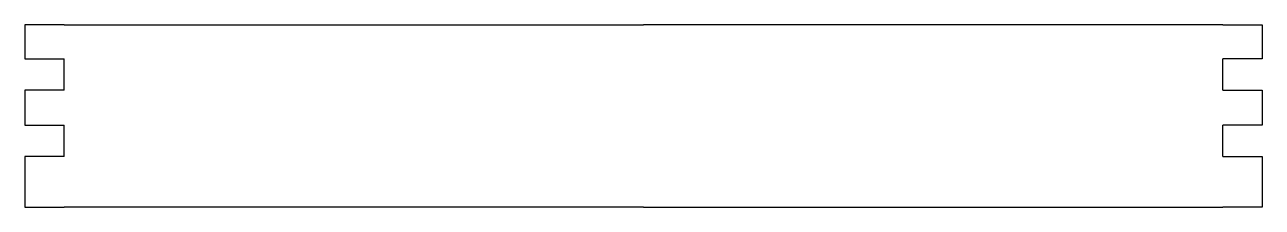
# Model space of a CAD drawing. Header units: millimetres. Extents: x -131 to 131, y 0 to 38.
import ezdxf

# ---------------------------------------------------------------- set-up
doc = ezdxf.new("R2010")
doc.units = ezdxf.units.MM
doc.layers.get('0').update_dxf_attribs({"linetype": 'CONTINUOUS'})

msp = doc.modelspace()

# ---------------------------------------------------------------- linework, layer by layer
for p, q in [((-122.5, 38.5), (-130.8, 38.5)), ((-130.8, 38.5), (-130.8, 31.3)), ((-122.5, 38.5), (0, 38.5)), ((122.5, 38.5), (0, 38.5)), ((122.5, 38.5), (130.8, 38.5)), ((130.8, 38.5), (130.8, 31.3)), ((-130.8, 31.3), (-122.5, 31.3)), ((-122.5, 24.7), (-122.5, 31.3)), ((130.8, 31.3), (122.5, 31.3)), ((122.5, 24.7), (122.5, 31.3)), ((-122.5, 24.7), (-130.8, 24.7)), ((-130.8, 24.7), (-130.8, 17.3)), ((122.5, 24.7), (130.8, 24.7)), ((130.8, 24.7), (130.8, 17.3)), ((-130.8, 17.3), (-122.5, 17.3)), ((-122.5, 10.7), (-122.5, 17.3)), ((130.8, 17.3), (122.5, 17.3)), ((122.5, 10.7), (122.5, 17.3)), ((-122.5, 10.7), (-130.8, 10.7)), ((-130.8, 10.7), (-130.8, 0)), ((122.5, 10.7), (130.8, 10.7)), ((130.8, 10.7), (130.8, 0)), ((0, 0), (-122.5, 0)), ((0, 0), (122.5, 0)), ((-130.8, 0), (-122.5, 0)), ((130.8, 0), (122.5, 0))]:
    msp.add_line(p, q)

doc.saveas('drawing.dxf')
